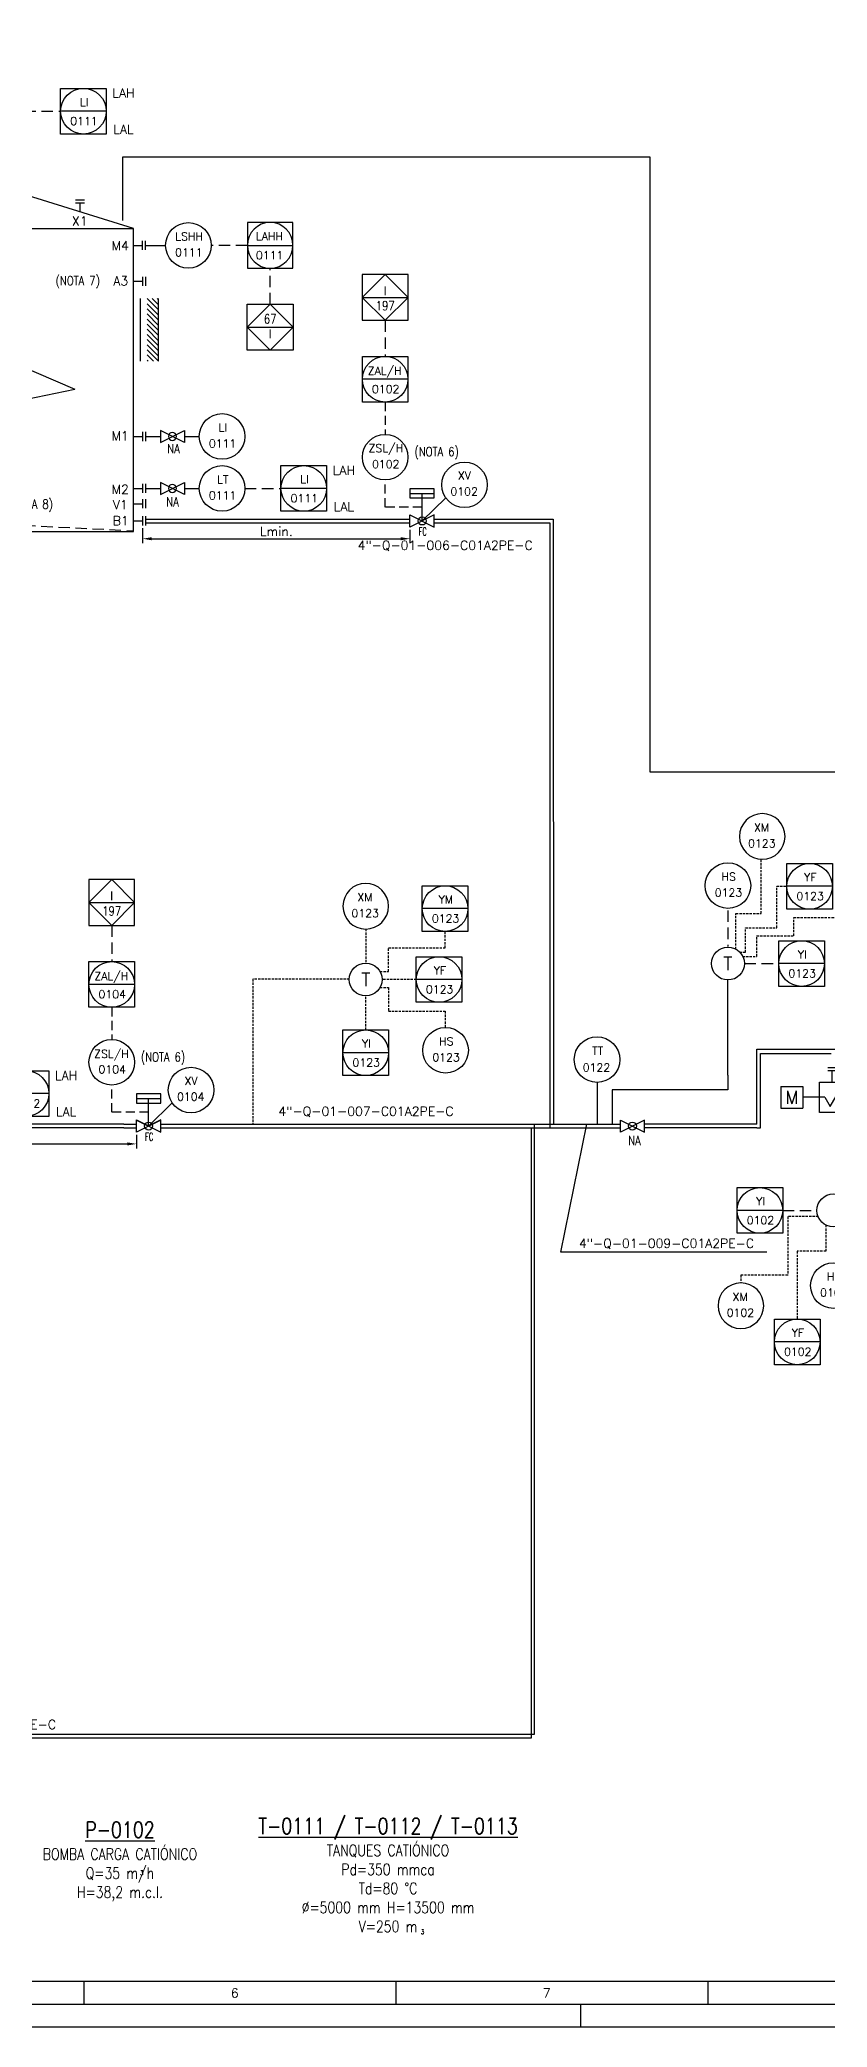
# Model space of a CAD drawing. Header units: millimetres. Extents: x 255 to 1096, y 140 to 804.
# Drawn here: x 596.9 to 769.6, y 139.8 to 575.4 of the extents above; entities that cross this region are included whole.
import ezdxf
from ezdxf.enums import TextEntityAlignment as Align

# ---------------------------------------------------------------- set-up
doc = ezdxf.new("R2010")
doc.units = ezdxf.units.MM
doc.linetypes.add('TRAZOS', pattern=[0.75, 0.5, -0.25])
for name, color, linetype in [('CAJETIN', 1, 'Continuous'), ('COTAS', 4, 'Continuous'), ('EQUIPOS', 5, 'Continuous'), ('EQUIPOS 02', 1, 'Continuous'), ('FORMATO', 7, 'Continuous'), ('INSTRUMENTOS', 1, 'Continuous'), ('TEX', 7, 'Continuous'), ('TEX EQUIPOS', 6, 'Continuous'), ('TEXTO-INSTRUMENTACION', 7, 'Continuous'), ('TEXTO-VALVULAS Y ACCESORIOS', 7, 'Continuous'), ('TUBERIA', 5, 'Continuous'), ('TUBERÍA2', 1, 'TRAZOS'), ('VALVULAS Y ACCESORIOS', 1, 'Continuous')]:
    doc.layers.add(name, color=color, linetype=linetype)
doc.layers.add('TUBERÍA3', color=1, linetype='Continuous', true_color=0xff0000)
doc.styles.add('PY', font='ROMANS.shx')
doc.styles.add('PY1', font='ROMANS.shx', dxfattribs={"width": 0.8})
doc.styles.add('PY3', font='ROMANS.shx', dxfattribs={"width": 0.6})
doc.styles.add('TXT', font='txt')
doc.linetypes.add('SEÑAL_MECANICA2', pattern='A,4.411183,["o",PY,S=4.130212,R=360,X=0,Y=-1.374288],0.588817,-0.374158,["",PY,S=2,R=360,X=0,Y=-0.688262],-2.183682', length=7.55784)
doc.dimstyles.new('1-5', dxfattribs={"dimtxt": 2, "dimasz": 2, "dimexe": 1, "dimexo": 0.5, "dimgap": 0.6, "dimtad": 1, "dimdec": 0, "dimlfac": 5, "dimzin": 0, "dimdsep": 46, "dimtxsty": 'PY', "dimcen": 0.7, "dimclrd": 4, "dimclre": 4, "dimclrt": 7, "dimazin": 0, "dimtfac": 1, "dimtdec": 0, "dimtofl": 0, "dimtmove": 0, "dimatfit": 3, "dimfxl": 1, "dimtolj": 1, "dimtzin": 0, "dimarcsym": 0})

# ---------------------------------------------------------------- blocks, each defined once
blk = doc.blocks.new('SEÑAL CIR')
at = {"color": 1}
blk.add_circle((0, 5.7), 5.7, dxfattribs=at)
at = {"layer": 'INSTRUMENTOS', "linetype": 'Continuous', "style": 'PY', "flags": 4}
for p in [(0.18, 6.94), (0.13, 2.95)]:
    blk.add_attdef('---', text='', height=2, dxfattribs=at).set_placement(p, align=Align.CENTER)
blk = doc.blocks.new('SEÑAL CIRCU MARCO')
at = {"color": 1, "linetype": 'Continuous', "ltscale": 0.5}
blk.add_line((5.7, 5.7), (-5.7, 5.7), dxfattribs=at)
at = {"color": 1, "flags": 128}
blk.add_lwpolyline([(5.7, 0), (-5.7, 0), (-5.7, 11.4), (5.7, 11.4)], close=True, dxfattribs=at)
at = {"color": 1}
blk.add_circle((0, 5.7), 5.7, dxfattribs=at)
at = {"style": 'PY'}
for tag, p in [('XXX', (0.18, 7.98)), ('YYY', (0.13, 3.24))]:
    blk.add_attdef(tag, text='', height=2, dxfattribs=at).set_placement(p, align=Align.MIDDLE)
blk = doc.blocks.new('SECUENCIA PROGRAMADA EN SISTEMA DE CONTROL PLC')
at = {"layer": 'INSTRUMENTOS'}
blk.add_line((-5, 5), (5, 5), dxfattribs=at)
at = {"layer": 'INSTRUMENTOS', "flags": 128}
for points in [[(0, 0), (-5, 5), (0, 10), (5, 5)], [(-5, 0), (5, 0), (5, 10), (-5, 10)]]:
    blk.add_lwpolyline(points, close=True, dxfattribs=at)
at = {"layer": 'TEXTO-INSTRUMENTACION', "linetype": 'Continuous', "style": 'PY1', "width": 0.8}
for tag, p in [('XXX', (0.01, 6.43)), ('YYY', (0.01, 3.17))]:
    blk.add_attdef(tag, text='', height=2, dxfattribs=at).set_placement(p, align=Align.MIDDLE_CENTER)
blk = doc.blocks.new('VALV GLOB-V')
at = {"layer": 'INSTRUMENTOS', "color": 1, "flags": 128}
blk.add_lwpolyline([(5.7, -1.43), (5.7, 1.43), (0, -1.43), (0, 1.43)], close=True, dxfattribs=at)
at = {"layer": 'INSTRUMENTOS', "color": 1}
blk.add_circle((2.85, 0), 0.95, dxfattribs=at)
at = {"layer": 'INSTRUMENTOS', "color": 7, "linetype": 'SEÑAL_MECANICA2', "style": 'PY'}
blk.add_attdef('REF.', text='', height=2, dxfattribs=at).set_placement((3, -3.37), align=Align.MIDDLE)
blk = doc.blocks.new('*D14')
at = {"layer": 'COTAS', "color": 4, "lineweight": -2, "transparency": 16777216}
for p, q in [((619.5, 468.34), (619.5, 465.04)), ((678.12, 468.01), (678.12, 465.04)), ((621.5, 466.04), (676.12, 466.04))]:
    blk.add_line(p, q, dxfattribs=at)
at = {"layer": 'COTAS', "color": 4, "transparency": 16777216}
for points in [[(621.5, 466.37), (621.5, 465.7), (619.5, 466.04)], [(676.12, 466.37), (676.12, 465.7), (678.12, 466.04)]]:
    blk.add_solid(points, dxfattribs=at)
at = {"layer": 'Defpoints', "color": 0, "transparency": 16777216}
for p in [(619.5, 468.84), (678.12, 468.51), (678.12, 466.04)]:
    blk.add_point(p, dxfattribs=at)
at = {"layer": 'COTAS', "color": 7, "transparency": 16777216, "insert": (648.81, 467.64), "char_height": 2, "attachment_point": 5, "style": 'PY'}
blk.add_mtext('\\A1;Lmin.', dxfattribs=at)
blk = doc.blocks.new('*D15')
at = {"layer": 'COTAS', "color": 4, "lineweight": -2, "transparency": 16777216}
for p, q in [((558.59, 335.7), (558.59, 332.39)), ((560.59, 333.39), (616.15, 333.39)), ((618.15, 335.36), (618.15, 332.39))]:
    blk.add_line(p, q, dxfattribs=at)
at = {"layer": 'COTAS', "color": 4, "transparency": 16777216}
for points in [[(560.59, 333.73), (560.59, 333.06), (558.59, 333.39)], [(616.15, 333.73), (616.15, 333.06), (618.15, 333.39)]]:
    blk.add_solid(points, dxfattribs=at)
at = {"layer": 'Defpoints', "color": 0, "transparency": 16777216}
for p in [(558.59, 336.2), (618.15, 335.86), (618.15, 333.39)]:
    blk.add_point(p, dxfattribs=at)
at = {"layer": 'COTAS', "color": 7, "transparency": 16777216, "insert": (588.37, 334.99), "char_height": 2, "attachment_point": 5, "style": 'PY'}
blk.add_mtext('\\A1;Lmin.', dxfattribs=at)
blk = doc.blocks.new('MARCO-A1')
at = {"layer": 'FORMATO', "color": 5}
for p, q in [((352.08, 10), (352.08, 5)), ((420.5, 10), (420.5, 5)), ((488.92, 10), (488.92, 5))]:
    blk.add_line(p, q, dxfattribs=at)
at = {"layer": 'FORMATO', "color": 1, "linetype": 'Continuous'}
blk.add_line((461, 5), (461, 0), dxfattribs=at)
at = {"layer": 'FORMATO', "color": 1}
blk.add_lwpolyline([(0, 594), (841, 594), (841, 0), (0, 0)], close=True, dxfattribs=at)
at = {"layer": 'FORMATO', "color": 5}
blk.add_lwpolyline([(5, 589), (836, 589), (836, 5), (5, 5)], close=True, dxfattribs=at)
at = {"layer": 'FORMATO', "color": 8, "linetype": 'Continuous'}
blk.add_lwpolyline([(10, 584), (831, 584), (831, 10), (10, 10)], close=True, dxfattribs=at)
at = {"layer": 'FORMATO', "color": 1, "style": 'PY'}
for s, p in [('6', (384.34, 6.5)), ('7', (452.75, 6.5))]:
    blk.add_text(s, height=2, dxfattribs=at).set_placement(p)
blk = doc.blocks.new('BOMBA VOLUMETRICA')
at = {"layer": 'EQUIPOS', "linetype": 'Continuous'}
for p, q in [((-11.27, -4.05), (-11.27, -8.85)), ((-11.27, -4.05), (-6.47, -4.05)), ((-6.47, -4.05), (-6.47, -8.85)), ((0, -3.12), (0, -0.67)), ((-1.61, -6.45), (-6.47, -6.45)), ((-1.61, -6.45), (-0.45, -8.45)), ((-0.45, -8.45), (1.86, -4.45)), ((1.86, -4.45), (4.17, -8.45)), ((4.17, -8.45), (6.48, -4.45)), ((6.48, -4.45), (8.79, -8.45)), ((8.79, -8.45), (11.1, -4.45)), ((11.1, -4.45), (12.25, -6.45)), ((13.52, -6.45), (12.25, -6.45)), ((13.52, -6.45), (15.97, -6.45)), ((-11.27, -8.85), (-6.47, -8.85))]:
    blk.add_line(p, q, dxfattribs=at)
at = {"layer": 'EQUIPOS', "linetype": 'Continuous', "flags": 128}
blk.add_lwpolyline([(-2.78, -3.12), (13.52, -3.12), (13.52, -9.79), (-2.78, -9.79)], close=True, dxfattribs=at)
at = {"layer": 'VALVULAS Y ACCESORIOS', "ltscale": 0.1}
for p, q in [((1, 0), (-1, 0)), ((1, -0.67), (-1, -0.67)), ((15.97, -7.45), (15.97, -5.45)), ((16.64, -7.45), (16.64, -5.45))]:
    blk.add_line(p, q, dxfattribs=at)
at = {"layer": 'EQUIPOS 02', "style": 'PY'}
blk.add_text('M', height=2.8, dxfattribs=at).set_placement((-8.87, -6.45), align=Align.MIDDLE)
at = {"layer": 'TEX EQUIPOS', "linetype": 'Continuous', "style": 'PY1', "width": 0.8}
blk.add_attdef('REF_EQUIPO', text='', height=3, dxfattribs=at).set_placement((2.35, -13.59), align=Align.MIDDLE_CENTER)

msp = doc.modelspace()

# ---------------------------------------------------------------- hatches: boundary and pattern name
at = {"layer": 'EQUIPOS'}
h = msp.add_hatch(dxfattribs=at)
h.set_pattern_fill('ANSI31', color=4, scale=0.25, style=0)
h.set_pattern_definition([(135, (1855.4215, 1308.81185), (0.561266, 0.561266), [])])
h.paths.add_polyline_path([(623.01, 504.96), (620.51, 504.96), (620.51, 518.71), (623.01, 518.71)])

# ---------------------------------------------------------------- linework, layer by layer
at = {"color": 1}
for p, q in [((620.16, 530.34), (624.54, 530.34)), ((620.16, 488.46), (623.41, 488.46)), ((628.68, 488.46), (631.93, 488.46)), ((620.16, 477.07), (623.41, 477.07)), ((628.68, 477.07), (631.93, 477.07)), ((680.78, 469.94), (685.96, 475.03)), ((747.85, 348.43), (747.85, 369.32)), ((747.85, 345.27), (722.46, 345.27)), ((722.46, 345.27), (722.46, 337.71)), ((747.85, 348.43), (747.85, 345.27)), ((620.82, 337.3), (625.99, 342.38))]:
    msp.add_line(p, q, dxfattribs=at)
at = {"color": 5}
for p, q in [((754.17, 337.71), (754.17, 354.19)), ((754.17, 354.19), (771.36, 354.19))]:
    msp.add_line(p, q, dxfattribs=at)
at = {"color": 4}
for p, q in [((754.97, 336.91), (754.97, 353.21)), ((754.97, 353.21), (770.47, 353.21)), ((754.17, 336.91), (754.97, 336.91))]:
    msp.add_line(p, q, dxfattribs=at)
for p, q in [((711.22, 309.7), (716.92, 337.71)), ((756.41, 309.7), (711.22, 309.7))]:
    msp.add_line(p, q)
at = {"color": 1}
for centre in [(747.85, 372.92), (668.42, 369.43), (770.97, 318.82)]:
    msp.add_circle(centre, 3.6, dxfattribs=at)
at = {"layer": 'CAJETIN', "color": 1, "linetype": 'TRAZOS', "ltscale": 5}
for p, q in [((593.6, 559.75), (601.53, 559.75)), ((642.47, 530.34), (634.54, 530.34)), ((647.47, 517.42), (647.47, 525.34)), ((672.69, 513.92), (672.69, 506)), ((641.93, 477.07), (649.85, 477.07)), ((541.1, 471.47), (617.51, 467.8)), ((612.73, 381.28), (612.73, 373.35))]:
    msp.add_line(p, q, dxfattribs=at)
at = {"layer": 'CAJETIN', "color": 1, "linetype": 'TRAZOS', "ltscale": 4}
for p, q in [((672.69, 496), (672.69, 488.92)), ((672.69, 472.96), (672.69, 478.92)), ((680.78, 472.96), (672.69, 472.96)), ((612.73, 363.35), (612.73, 356.28)), ((612.73, 340.32), (612.73, 346.28)), ((620.82, 340.32), (612.73, 340.32))]:
    msp.add_line(p, q, dxfattribs=at)
at = {"layer": 'EQUIPOS'}
for p, q in [((617.51, 534.01), (579.31, 545.87)), ((617.51, 471.5), (617.51, 534.01)), ((560.11, 517.94), (604.65, 498.85)), ((544.78, 486.35), (604.65, 498.85)), ((617.51, 467.59), (617.51, 471.5)), ((541.1, 467.59), (617.51, 467.59)), ((620.16, 470.36), (678.12, 470.36)), ((683.45, 470.36), (709.56, 470.36)), ((683.45, 470.36), (689.44, 470.36)), ((709.56, 470.36), (709.57, 337.71)), ((615.37, 337.71), (559.26, 337.71)), ((615.37, 337.71), (618.15, 337.71)), ((623.48, 337.71), (715.72, 337.71)), ((705.46, 203.98), (705.46, 337.71)), ((709.57, 337.71), (724.26, 337.71)), ((546.33, 203.98), (705.46, 203.98))]:
    msp.add_line(p, q, dxfattribs=at)
at = {"layer": 'EQUIPOS', "color": 4}
for p, q in [((619.01, 504.96), (619.01, 518.71)), ((623.01, 504.96), (623.01, 518.71))]:
    msp.add_line(p, q, dxfattribs=at)
at = {"layer": 'EQUIPOS 02', "color": 5}
msp.add_line((541.1, 534.01), (617.51, 534.01), dxfattribs=at)
at = {"layer": 'TUBERIA', "linetype": 'Continuous'}
for p, q in [((605.78, 537.65), (605.78, 539.63)), ((617.51, 530.34), (619.5, 530.34)), ((617.51, 522.46), (619.5, 522.46)), ((617.51, 488.46), (619.5, 488.46)), ((617.51, 477.07), (619.5, 477.07)), ((617.51, 473.71), (619.5, 473.71)), ((617.51, 469.96), (619.5, 469.96))]:
    msp.add_line(p, q, dxfattribs=at)
at = {"layer": 'TUBERIA', "color": 4, "linetype": 'Continuous'}
for p, q in [((620.16, 469.56), (678.12, 469.56)), ((683.45, 469.56), (708.76, 469.56)), ((683.45, 469.56), (689.44, 469.56)), ((708.76, 469.56), (708.76, 336.91)), ((615.37, 336.91), (559.26, 336.91)), ((615.37, 336.91), (618.15, 336.91)), ((623.48, 336.91), (714.92, 336.91)), ((704.8, 203.18), (704.8, 336.91)), ((708.77, 336.91), (724.26, 336.91)), ((742.41, 336.91), (729.52, 336.91)), ((754.17, 336.91), (742.41, 336.91)), ((546.33, 203.18), (704.8, 203.18))]:
    msp.add_line(p, q, dxfattribs=at)
at = {"layer": 'TUBERIA', "color": 1, "linetype": 'TRAZOS', "ltscale": 5}
for p, q in [((747.85, 384.54), (747.85, 376.66)), ((751.48, 372.92), (758.98, 372.92)), ((759.87, 318.82), (767.37, 318.82))]:
    msp.add_line(p, q, dxfattribs=at)
at = {"layer": 'TUBERIA', "color": 1, "linetype": 'TRAZOS'}
for p, q in [((668.42, 380.49), (668.42, 373.03)), ((679.53, 369.43), (672.02, 369.43)), ((668.42, 358.38), (668.42, 365.83))]:
    msp.add_line(p, q, dxfattribs=at)
at = {"layer": 'TUBERIA', "color": 5, "linetype": 'Continuous'}
for p, q in [((742.41, 337.71), (729.52, 337.71)), ((754.17, 337.71), (742.41, 337.71))]:
    msp.add_line(p, q, dxfattribs=at)
msp.add_lwpolyline([(615.18, 535.78), (615.18, 549.76), (730.72, 549.76), (730.72, 414.93), (813.45, 414.93), (813.45, 394.75), (838.99, 394.75)], dxfattribs=at)
at = {"layer": 'TUBERÍA2'}
for points in [[(749.61, 376.1), (749.61, 383.92), (755.16, 383.92), (755.16, 395.75)], [(750.44, 375.42), (751.7, 375.42), (751.7, 380.78), (758.56, 380.78), (758.56, 389.85), (760.77, 389.85)], [(685.84, 376.37), (685.84, 379.96)], [(751.1, 374.46), (754.16, 374.46), (754.16, 379.03), (762.29, 379.03), (762.29, 382.99), (771.95, 382.99)], [(671.55, 371.2), (673.4, 371.2), (673.4, 376.37), (685.84, 376.37)], [(664.82, 369.49), (643.67, 369.49), (643.67, 337.71)], [(671.55, 367.66), (673.4, 367.66), (673.4, 362.49), (685.84, 362.49)], [(685.84, 362.49), (685.84, 358.9)], [(767.64, 317.47), (760.95, 317.47), (760.95, 304.61), (750.69, 304.61), (750.69, 302.93)], [(769.35, 315.61), (769.35, 309.86), (763.04, 309.86), (763.04, 295)]]:
    msp.add_lwpolyline(points, dxfattribs=at)
at = {"layer": 'TUBERÍA3'}
msp.add_lwpolyline([(719.14, 346.87), (719.14, 337.71)], dxfattribs=at)
at = {"layer": 'VALVULAS Y ACCESORIOS', "ltscale": 0.1}
for p, q in [((604.78, 540.3), (606.78, 540.3)), ((604.78, 539.63), (606.78, 539.63)), ((619.5, 529.34), (619.5, 531.34)), ((620.16, 529.34), (620.16, 531.34)), ((619.5, 523.46), (619.5, 521.46)), ((620.16, 523.46), (620.16, 521.46)), ((619.5, 489.46), (619.5, 487.46)), ((620.16, 489.46), (620.16, 487.46)), ((619.5, 478.07), (619.5, 476.07)), ((620.16, 478.07), (620.16, 476.07)), ((619.5, 474.71), (619.5, 472.71)), ((619.5, 470.96), (619.5, 468.96)), ((620.16, 474.71), (620.16, 472.71)), ((620.16, 470.96), (620.16, 468.96))]:
    msp.add_line(p, q, dxfattribs=at)
at = {"layer": 'VALVULAS Y ACCESORIOS'}
for p, q in [((678.12, 475.98), (683.45, 475.98)), ((680.78, 469.94), (680.78, 475.98)), ((618.15, 343.34), (623.48, 343.34)), ((620.82, 337.3), (620.82, 343.34))]:
    msp.add_line(p, q, dxfattribs=at)
at = {"layer": 'VALVULAS Y ACCESORIOS', "flags": 128}
for points in [[(678.12, 476.98), (678.12, 474.98), (683.45, 474.98), (683.45, 476.98)], [(618.15, 344.34), (618.15, 342.34), (623.48, 342.34), (623.48, 344.34)], [(618.15, 335.96), (618.15, 338.63), (623.48, 335.96), (623.48, 338.63)]]:
    msp.add_lwpolyline(points, close=True, dxfattribs=at)

# ---------------------------------------------------------------- block references
msp.add_blockref('MARCO-A1', (254.5, 139.78))
for p, xscale, yscale, zscale, values in [((606.53, 554.75), 0.8777884135906788, 0.8777884135906788, 0.8777884135906788, {'XXX': 'LI', 'YYY': '0111'}), ((654.85, 472.07), 0.8777884135906788, 0.8777884135906788, 0.8777884135906788, {'XXX': 'LI', 'YYY': '0111'}), ((765.76, 384.85), 0.8771000000000413, 0.8771000000000413, 0.8771000000000413, {'XXX': 'YF', 'YYY': '0123'}), ((685.83, 379.96), 0.8771000000000413, 0.8771000000000413, 0.8771000000000413, {'XXX': 'YM', 'YYY': '0123'}), ((764.01, 367.92), 0.8770999999999276, 0.8770999999999276, 0.8770999999999276, {'XXX': 'YI', 'YYY': '0123'}), ((684.52, 364.43), 0.8771000000000413, 0.8771000000000413, 0.8771000000000413, {'XXX': 'YF', 'YYY': '0123'}), ((668.42, 348.38), 0.8771000000000413, 0.8771000000000413, 0.8771000000000413, {'XXX': 'YI', 'YYY': '0123'}), ((593.95, 339.43), 0.8777884135906788, 0.8777884135906788, 0.8777884135906788, {'XXX': 'LI', 'YYY': '0112'}), ((754.86, 313.82), 0.8770999999999276, 0.8770999999999276, 0.8770999999999276, {'XXX': 'YI', 'YYY': '0102'}), ((763.04, 285), 0.8771000000000413, 0.8771000000000413, 0.8771000000000413, {'XXX': 'YF', 'YYY': '0102'})]:
    msp.add_blockref('SEÑAL CIRCU MARCO', p, dxfattribs=dict(xscale=xscale, yscale=yscale, zscale=zscale)).add_auto_attribs(values)
at = {"linetype": 'Continuous'}
ref = msp.add_blockref('SEÑAL CIR', (629.54, 525.34), dxfattribs=dict(at, xscale=0.8770999999999276, yscale=0.8770999999999276, zscale=0.8770999999999276))
ref.add_attrib('---', 'LSHH', dxfattribs={"layer": 'INSTRUMENTOS', "color": 7, "linetype": 'Continuous', "height": 1.754, "style": 'PY'}).set_placement((629.7, 531.43), align=Align.CENTER)
ref.add_attrib('---', '0111', dxfattribs={"layer": 'INSTRUMENTOS', "color": 7, "linetype": 'Continuous', "height": 1.754, "style": 'PY'}).set_placement((629.65, 527.93), align=Align.CENTER)
ref = msp.add_blockref('SEÑAL CIRCU MARCO', (647.47, 525.34), dxfattribs=dict(xscale=-0.8777884135909062, yscale=0.8777884135906788, zscale=0.8777884135908177))
ref.add_attrib('XXX', 'LAHH', dxfattribs={"height": 1.756, "style": 'PY'}).set_placement((647.31, 532.34), align=Align.MIDDLE)
ref.add_attrib('YYY', '0111', dxfattribs={"height": 1.756, "style": 'PY'}).set_placement((647.36, 528.18), align=Align.MIDDLE)
ref = msp.add_blockref('SECUENCIA PROGRAMADA EN SISTEMA DE CONTROL PLC', (672.69, 513.92), dxfattribs=dict(xscale=1.005571670621293, yscale=1.005571670621293, zscale=1.005571670621293))
ref.add_attrib('XXX', 'I', dxfattribs={"layer": 'TEXTO-INSTRUMENTACION', "linetype": 'Continuous', "height": 2.01, "style": 'TXT'}).set_placement((672.7, 520.39), align=Align.MIDDLE_CENTER)
ref.add_attrib('YYY', '197', dxfattribs={"layer": 'TEXTO-INSTRUMENTACION', "linetype": 'Continuous', "height": 2.011, "style": 'PY1', "width": 0.8}).set_placement((672.7, 517.11), align=Align.MIDDLE_CENTER)
ref = msp.add_blockref('SECUENCIA PROGRAMADA EN SISTEMA DE CONTROL PLC', (647.47, 517.42), dxfattribs=dict(xscale=-1.005571670621293, yscale=1.005571670621293, zscale=1.005571670621293, rotation=180))
ref.add_attrib('XXX', 'I', dxfattribs={"layer": 'TEXTO-INSTRUMENTACION', "linetype": 'Continuous', "height": 2.01, "style": 'TXT'}).set_placement((647.48, 510.95), align=Align.MIDDLE_CENTER)
ref.add_attrib('YYY', '67', dxfattribs={"layer": 'TEXTO-INSTRUMENTACION', "linetype": 'Continuous', "height": 2.011, "style": 'PY1', "width": 0.8}).set_placement((647.48, 514.23), align=Align.MIDDLE_CENTER)
ref = msp.add_blockref('SEÑAL CIRCU MARCO', (672.69, 496), dxfattribs=dict(xscale=0.8770999999999276, yscale=0.8770999999999276, zscale=0.8770999999999276))
ref.add_attrib('XXX', 'ZAL/H', dxfattribs={"height": 1.754, "style": 'PY'}).set_placement((672.59, 502.71), align=Align.MIDDLE)
ref.add_attrib('YYY', '0102', dxfattribs={"height": 1.754, "style": 'PY'}).set_placement((672.8, 498.84), align=Align.MIDDLE)
ref = msp.add_blockref('SEÑAL CIR', (636.93, 483.46), dxfattribs=dict(at, xscale=0.8770999999999276, yscale=0.8770999999999276, zscale=0.8770999999999276))
ref.add_attrib('---', 'LI', dxfattribs={"layer": 'INSTRUMENTOS', "color": 7, "linetype": 'Continuous', "height": 1.754, "style": 'PY'}).set_placement((637.09, 489.54), align=Align.CENTER)
ref.add_attrib('---', '0111', dxfattribs={"layer": 'INSTRUMENTOS', "color": 7, "linetype": 'Continuous', "height": 1.754, "style": 'PY'}).set_placement((637.04, 486.04), align=Align.CENTER)
at = {"linetype": 'Continuous', "xscale": -0.9232631578945529, "yscale": 0.9232631578947803, "zscale": 0.9232631578946926, "rotation": 180}
for p in [(623.41, 488.46), (623.41, 477.07)]:
    msp.add_blockref('VALV GLOB-V', p, dxfattribs=at)
at = {"linetype": 'Continuous'}
ref = msp.add_blockref('SEÑAL CIR', (672.69, 478.92), dxfattribs=dict(at, xscale=0.8770999999999276, yscale=0.8770999999999276, zscale=0.8770999999999276))
ref.add_attrib('---', 'ZSL/H', dxfattribs={"layer": 'INSTRUMENTOS', "color": 7, "linetype": 'Continuous', "height": 1.754, "style": 'PY'}).set_placement((672.85, 485.01), align=Align.CENTER)
ref.add_attrib('---', '0102', dxfattribs={"layer": 'INSTRUMENTOS', "color": 7, "linetype": 'Continuous', "height": 1.754, "style": 'PY'}).set_placement((672.81, 481.51), align=Align.CENTER)
ref = msp.add_blockref('SEÑAL CIR', (636.93, 472.07), dxfattribs=dict(at, xscale=0.8770999999999276, yscale=0.8770999999999276, zscale=0.8770999999999276))
ref.add_attrib('---', 'LT', dxfattribs={"layer": 'INSTRUMENTOS', "color": 7, "linetype": 'Continuous', "height": 1.754, "style": 'PY'}).set_placement((637.09, 478.16), align=Align.CENTER)
ref.add_attrib('---', '0111', dxfattribs={"layer": 'INSTRUMENTOS', "color": 7, "linetype": 'Continuous', "height": 1.754, "style": 'PY'}).set_placement((637.04, 474.66), align=Align.CENTER)
ref = msp.add_blockref('SEÑAL CIR', (690.09, 472.85), dxfattribs=dict(at, xscale=0.8770999999999276, yscale=0.8770999999999276, zscale=0.8770999999999276))
ref.add_attrib('---', 'XV', dxfattribs={"layer": 'INSTRUMENTOS', "color": 7, "linetype": 'Continuous', "height": 1.754, "style": 'PY'}).set_placement((690.08, 479), align=Align.CENTER)
ref.add_attrib('---', '0102', dxfattribs={"layer": 'INSTRUMENTOS', "color": 7, "linetype": 'Continuous', "height": 1.754, "style": 'PY'}).set_placement((690.01, 475.51), align=Align.CENTER)
ref = msp.add_blockref('VALV GLOB-V', (678.12, 469.94), dxfattribs=dict(at, xscale=0.9356729824555714, yscale=0.9356729824555714, zscale=0.9356729824555714))
ref.add_attrib('REF.', 'FC', dxfattribs={"layer": 'INSTRUMENTOS', "color": 7, "linetype": 'SEÑAL_MECANICA2', "height": 1.778, "style": 'PY3', "width": 0.6}).set_placement((680.92, 467.6), align=Align.MIDDLE)
ref = msp.add_blockref('SEÑAL CIR', (755.38, 395.79), dxfattribs=dict(at, xscale=-0.8771000000000413, yscale=0.8771000000000413, zscale=0.8771000000000413))
ref.add_attrib('---', 'XM', dxfattribs={"layer": 'INSTRUMENTOS', "color": 7, "linetype": 'Continuous', "height": 1.754, "style": 'PY'}).set_placement((755.22, 401.87), align=Align.CENTER)
ref.add_attrib('---', '0123', dxfattribs={"layer": 'INSTRUMENTOS', "color": 7, "linetype": 'Continuous', "height": 1.754, "style": 'PY'}).set_placement((755.27, 398.38), align=Align.CENTER)
ref = msp.add_blockref('SEÑAL CIR', (747.85, 385.01), dxfattribs=dict(at, xscale=0.8770999999999276, yscale=0.8770999999999276, zscale=0.8770999999999276))
ref.add_attrib('---', 'HS', dxfattribs={"layer": 'INSTRUMENTOS', "color": 7, "linetype": 'Continuous', "height": 1.754, "style": 'PY'}).set_placement((748.01, 391.1), align=Align.CENTER)
ref.add_attrib('---', '0123', dxfattribs={"layer": 'INSTRUMENTOS', "color": 7, "linetype": 'Continuous', "height": 1.754, "style": 'PY'}).set_placement((747.96, 387.6), align=Align.CENTER)
ref = msp.add_blockref('SECUENCIA PROGRAMADA EN SISTEMA DE CONTROL PLC', (612.73, 381.28), dxfattribs=dict(xscale=1.005571670621293, yscale=1.005571670621293, zscale=1.005571670621293))
ref.add_attrib('XXX', 'I', dxfattribs={"layer": 'TEXTO-INSTRUMENTACION', "linetype": 'Continuous', "height": 2.01, "style": 'TXT'}).set_placement((612.73, 387.75), align=Align.MIDDLE_CENTER)
ref.add_attrib('YYY', '197', dxfattribs={"layer": 'TEXTO-INSTRUMENTACION', "linetype": 'Continuous', "height": 2.011, "style": 'PY1', "width": 0.8}).set_placement((612.73, 384.46), align=Align.MIDDLE_CENTER)
ref = msp.add_blockref('SEÑAL CIR', (668.42, 380.49), dxfattribs=dict(at, xscale=-0.8771000000000413, yscale=0.8771000000000413, zscale=0.8771000000000413))
ref.add_attrib('---', 'XM', dxfattribs={"layer": 'INSTRUMENTOS', "color": 7, "linetype": 'Continuous', "height": 1.754, "style": 'PY'}).set_placement((668.26, 386.57), align=Align.CENTER)
ref.add_attrib('---', '0123', dxfattribs={"layer": 'INSTRUMENTOS', "color": 7, "linetype": 'Continuous', "height": 1.754, "style": 'PY'}).set_placement((668.31, 383.07), align=Align.CENTER)
ref = msp.add_blockref('SEÑAL CIRCU MARCO', (612.73, 363.35), dxfattribs=dict(xscale=0.8770999999999276, yscale=0.8770999999999276, zscale=0.8770999999999276))
ref.add_attrib('XXX', 'ZAL/H', dxfattribs={"height": 1.754, "style": 'PY'}).set_placement((612.66, 370.05), align=Align.MIDDLE)
ref.add_attrib('YYY', '0104', dxfattribs={"height": 1.754, "style": 'PY'}).set_placement((612.84, 366.2), align=Align.MIDDLE)
ref = msp.add_blockref('SEÑAL CIR', (685.93, 348.91), dxfattribs=dict(at, xscale=0.8770999999999276, yscale=0.8770999999999276, zscale=0.8770999999999276))
ref.add_attrib('---', 'HS', dxfattribs={"layer": 'INSTRUMENTOS', "color": 7, "linetype": 'Continuous', "height": 1.754, "style": 'PY'}).set_placement((686.09, 354.99), align=Align.CENTER)
ref.add_attrib('---', '0123', dxfattribs={"layer": 'INSTRUMENTOS', "color": 7, "linetype": 'Continuous', "height": 1.754, "style": 'PY'}).set_placement((686.04, 351.49), align=Align.CENTER)
ref = msp.add_blockref('SEÑAL CIR', (612.73, 346.28), dxfattribs=dict(at, xscale=0.8770999999999276, yscale=0.8770999999999276, zscale=0.8770999999999276))
ref.add_attrib('---', 'ZSL/H', dxfattribs={"layer": 'INSTRUMENTOS', "color": 7, "linetype": 'Continuous', "height": 1.754, "style": 'PY'}).set_placement((612.67, 352.25), align=Align.CENTER)
ref.add_attrib('---', '0104', dxfattribs={"layer": 'INSTRUMENTOS', "color": 7, "linetype": 'Continuous', "height": 1.754, "style": 'PY'}).set_placement((612.84, 348.86), align=Align.CENTER)
ref = msp.add_blockref('SEÑAL CIR', (719.14, 346.87), dxfattribs=dict(at, xscale=0.8770999999999276, yscale=0.8770999999999276, zscale=0.8770999999999276))
ref.add_attrib('---', 'TT', dxfattribs={"layer": 'INSTRUMENTOS', "color": 7, "linetype": 'Continuous', "height": 1.754, "style": 'PY'}).set_placement((719.3, 352.95), align=Align.CENTER)
ref = msp.add_blockref('SEÑAL CIR', (630.12, 340.2), dxfattribs=dict(at, xscale=0.8770999999999276, yscale=0.8770999999999276, zscale=0.8770999999999276))
ref.add_attrib('---', 'XV', dxfattribs={"layer": 'INSTRUMENTOS', "color": 7, "linetype": 'Continuous', "height": 1.754, "style": 'PY'}).set_placement((630.12, 346.36), align=Align.CENTER)
ref.add_attrib('---', '0104', dxfattribs={"layer": 'INSTRUMENTOS', "color": 7, "linetype": 'Continuous', "height": 1.754, "style": 'PY'}).set_placement((630.05, 342.87), align=Align.CENTER)
msp.add_blockref('BOMBA VOLUMETRICA', (770.72, 350.06), dxfattribs=at)
ref = msp.add_blockref('VALV GLOB-V', (618.15, 337.3), dxfattribs=dict(at, xscale=0.9356729824555714, yscale=0.9356729824555714, zscale=0.9356729824555714))
ref.add_attrib('REF.', 'FC', dxfattribs={"layer": 'INSTRUMENTOS', "color": 7, "linetype": 'SEÑAL_MECANICA2', "height": 1.778, "style": 'PY3', "width": 0.6}).set_placement((620.95, 334.96), align=Align.MIDDLE)
at = {"linetype": 'Continuous', "xscale": 0.9232631578945529, "yscale": 0.9232631578945529, "zscale": 0.9232631578945529}
msp.add_blockref('VALV GLOB-V', (724.26, 337.31), dxfattribs=at)
at = {"linetype": 'Continuous'}
ref = msp.add_blockref('SEÑAL CIR', (770.97, 297.34), dxfattribs=dict(at, xscale=0.8770999999999276, yscale=0.8770999999999276, zscale=0.8770999999999276))
ref.add_attrib('---', 'HS', dxfattribs={"layer": 'INSTRUMENTOS', "color": 7, "linetype": 'Continuous', "height": 1.754, "style": 'PY'}).set_placement((771.13, 303.43), align=Align.CENTER)
ref.add_attrib('---', '0102', dxfattribs={"layer": 'INSTRUMENTOS', "color": 7, "linetype": 'Continuous', "height": 1.754, "style": 'PY'}).set_placement((771.08, 299.93), align=Align.CENTER)
ref = msp.add_blockref('SEÑAL CIR', (750.69, 292.93), dxfattribs=dict(at, xscale=-0.8771000000000413, yscale=0.8771000000000413, zscale=0.8771000000000413))
ref.add_attrib('---', 'XM', dxfattribs={"layer": 'INSTRUMENTOS', "color": 7, "linetype": 'Continuous', "height": 1.754, "style": 'PY'}).set_placement((750.53, 299.01), align=Align.CENTER)
ref.add_attrib('---', '0102', dxfattribs={"layer": 'INSTRUMENTOS', "color": 7, "linetype": 'Continuous', "height": 1.754, "style": 'PY'}).set_placement((750.58, 295.52), align=Align.CENTER)

# ---------------------------------------------------------------- texts
at = {"color": 7, "style": 'PY'}
for p in [(668.42, 369.43), (747.85, 372.92)]:
    msp.add_text('T', height=2.92, dxfattribs=at).set_placement(p, align=Align.MIDDLE)
at = {"insert": (716.01, 351.02), "char_height": 1.754, "attachment_point": 1, "style": 'PY'}
msp.add_mtext_dynamic_manual_height_columns('0122', width=3.2453, gutter_width=12.5, heights=[0], dxfattribs=at)
at = {"layer": 'CAJETIN', "color": 5, "linetype": 'Continuous', "char_height": 3.5, "width": 66.3747, "attachment_point": 2, "style": 'PY1'}
for s, insert in [('{\\LP-0102\\P\\H0.7143x;\\l\\C7;BOMBA CARGA CATIÓNICO\\PQ=35 m/h\\PH=38,2 m.c.l.}', (614.54, 184.81)), ('{\\LT-0111 / T-0112 / T-0113\\P\\H0.7143x;\\l\\C7;TANQUES CATIÓNICO\\PPd=350 mmca\\PTd=80 °C\\C5;\\P\\C7;%%C=5000 mm H=13500 mm\\PV=250 m}', (673.32, 185.63))]:
    msp.add_mtext(s, dxfattribs=dict(at, insert=insert))
at = {"layer": 'TEX', "color": 7, "attachment_point": 5, "style": 'PY1'}
for s, insert, char_height, width in [('(NOTA 7)', (605.28, 522.26), 2, 28.6036), ('NA', (626.3, 485.79), 2, 28.6036), ('(NOTA 6)', (683.98, 484.78), 2, 28.6036), ('(NOTA 8)', (594.99, 473.29), 2, 28.6036), ('NA', (626.08, 474.14), 2, 28.6036), ('(NOTA 6)', (623.98, 352.12), 2, 28.6036), ('NA', (727.34, 334.14), 2, 28.6036), ('3', (619.31, 173.62), 1, 14.3018), ('3', (680.89, 160.68), 1, 14.3018)]:
    msp.add_mtext(s, dxfattribs=dict(at, insert=insert, char_height=char_height, width=width))
at = {"layer": 'TEXTO-VALVULAS Y ACCESORIOS', "style": 'PY'}
for s, p in [('4"-Q-01-006-C01A2PE-C', (685.85, 463.6)), ('4"-Q-01-007-C01A2PE-C', (668.49, 339.55)), ('4"-Q-01-009-C01A2PE-C', (734.38, 310.59)), ('4"-Q-01-008-C01A2PE-C', (581.32, 205.13))]:
    msp.add_text(s, height=2, dxfattribs=at).set_placement(p, align=Align.CENTER)
at = {"layer": 'TEXTO-VALVULAS Y ACCESORIOS', "color": 7, "linetype": 'Continuous', "style": 'PY', "flags": 4}
for tag, p in [('LAH', (615.32, 562.72)), ('LAL', (615.32, 554.76)), ('X1', (605.74, 534.66)), ('M4', (614.59, 529.27)), ('A3', (614.71, 521.56)), ('M1', (614.59, 487.59)), ('LAH', (663.64, 480.04)), ('M2', (614.61, 475.87)), ('V1', (614.61, 472.51)), ('B1', (614.71, 468.98)), ('LAL', (663.64, 472.08)), ('LAH', (602.74, 347.4)), ('LAL', (602.74, 339.44))]:
    msp.add_attdef(tag, text='---', height=2, dxfattribs=at).set_placement(p, align=Align.CENTER)

# ---------------------------------------------------------------- dimensions: what is measured, and where the dimension line sits
at = {"layer": 'COTAS', "color": 1}
for base, p1, p2, picture, middle in [((678.12, 466.04), (619.5, 468.84), (678.12, 468.51), '*D14', (648.81, 467.64)), ((618.15, 333.39), (558.59, 336.2), (618.15, 335.86), '*D15', (588.37, 334.99))]:
    dim = msp.add_linear_dim(base=base, p1=p1, p2=p2, text='Lmin.', dimstyle='1-5', dxfattribs=at)
    dim.commit()
    dim.dimension.update_dxf_attribs({"geometry": picture, "text_midpoint": middle})

doc.saveas('drawing.dxf')
